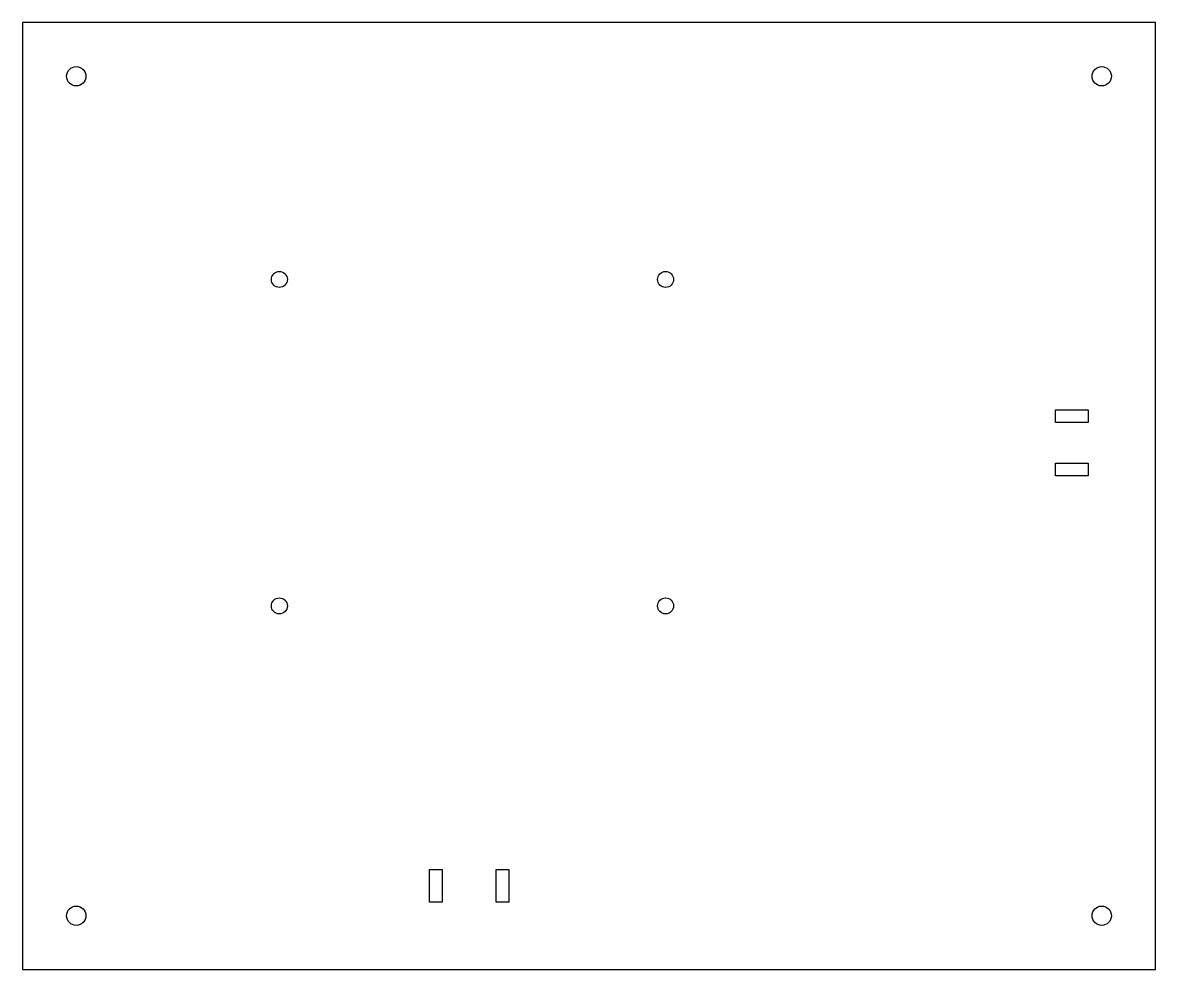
# Model space of a CAD drawing. Header units: millimetres. Extents: x -85 to 85, y -71 to 71.
import ezdxf

# ---------------------------------------------------------------- set-up
doc = ezdxf.new("R2010")
doc.units = ezdxf.units.MM
doc.layers.add('CUTOUTS', color=1, linetype='CONTINUOUS')
doc.layers.add('PERIMETER', color=5, linetype='CONTINUOUS')

msp = doc.modelspace()

# ---------------------------------------------------------------- linework, layer by layer
at = {"layer": 'CUTOUTS'}
for p, q in [((70.05, 11.05), (70.05, 12.95)), ((70.05, 12.95), (74.95, 12.95)), ((74.95, 12.95), (74.95, 11.05)), ((74.95, 11.05), (70.05, 11.05)), ((70.05, 4.95), (74.95, 4.95)), ((70.05, 3.05), (70.05, 4.95)), ((74.95, 4.95), (74.95, 3.05)), ((74.95, 3.05), (70.05, 3.05)), ((-23.95, -60.95), (-23.95, -56.05)), ((-23.95, -56.05), (-22.05, -56.05)), ((-22.05, -56.05), (-22.05, -60.95)), ((-13.95, -60.95), (-13.95, -56.05)), ((-13.95, -56.05), (-12.05, -56.05)), ((-12.05, -56.05), (-12.05, -60.95)), ((-22.05, -60.95), (-23.95, -60.95)), ((-12.05, -60.95), (-13.95, -60.95))]:
    msp.add_line(p, q, dxfattribs=at)
for centre, radius in [((-77, 63), 1.45), ((77, 63), 1.45), ((-46.5, 32.5), 1.2), ((11.5, 32.5), 1.2), ((-46.5, -16.5), 1.2), ((11.5, -16.5), 1.2), ((-77, -63), 1.45), ((77, -63), 1.45)]:
    msp.add_circle(centre, radius, dxfattribs=at)
at = {"layer": 'PERIMETER'}
for p, q in [((-85.05, 71.05), (-85.05, -71.05)), ((85.05, 71.05), (-85.05, 71.05)), ((85.05, -71.05), (85.05, 71.05)), ((-85.05, -71.05), (85.05, -71.05))]:
    msp.add_line(p, q, dxfattribs=at)

doc.saveas('drawing.dxf')
